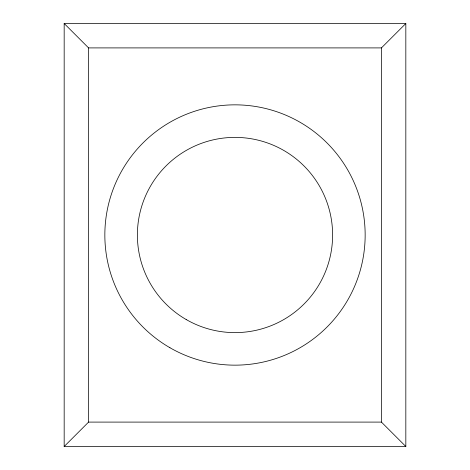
<?xml version="1.0" encoding="UTF-8"?>
<svg xmlns="http://www.w3.org/2000/svg" width="470" height="470" viewBox="0 0 470 470"><rect width="100%" height="100%" fill="white"/><g stroke="black" fill="none" stroke-linecap="round" stroke-linejoin="round"><path stroke-width="0.7" d="M405.827 446.5L381.423 422.095L381.423 47.905L405.827 23.5L64.173 23.5L64.173 446.5L405.827 446.5L405.827 23.5M64.173 446.5L88.577 422.095L88.577 47.905L64.173 23.5M88.577 47.905L381.423 47.905M88.577 422.095L381.423 422.095M169.923 347.718A130.155 130.155 0 0 0 365.155 235A130.155 130.155 0 0 0 169.923 122.282A130.155 130.155 0 0 0 169.923 347.718M186.191 319.535A97.613 97.613 0 0 0 332.613 235A97.613 97.613 0 0 0 186.191 150.465A97.613 97.613 0 0 0 186.191 319.535"/></g></svg>
